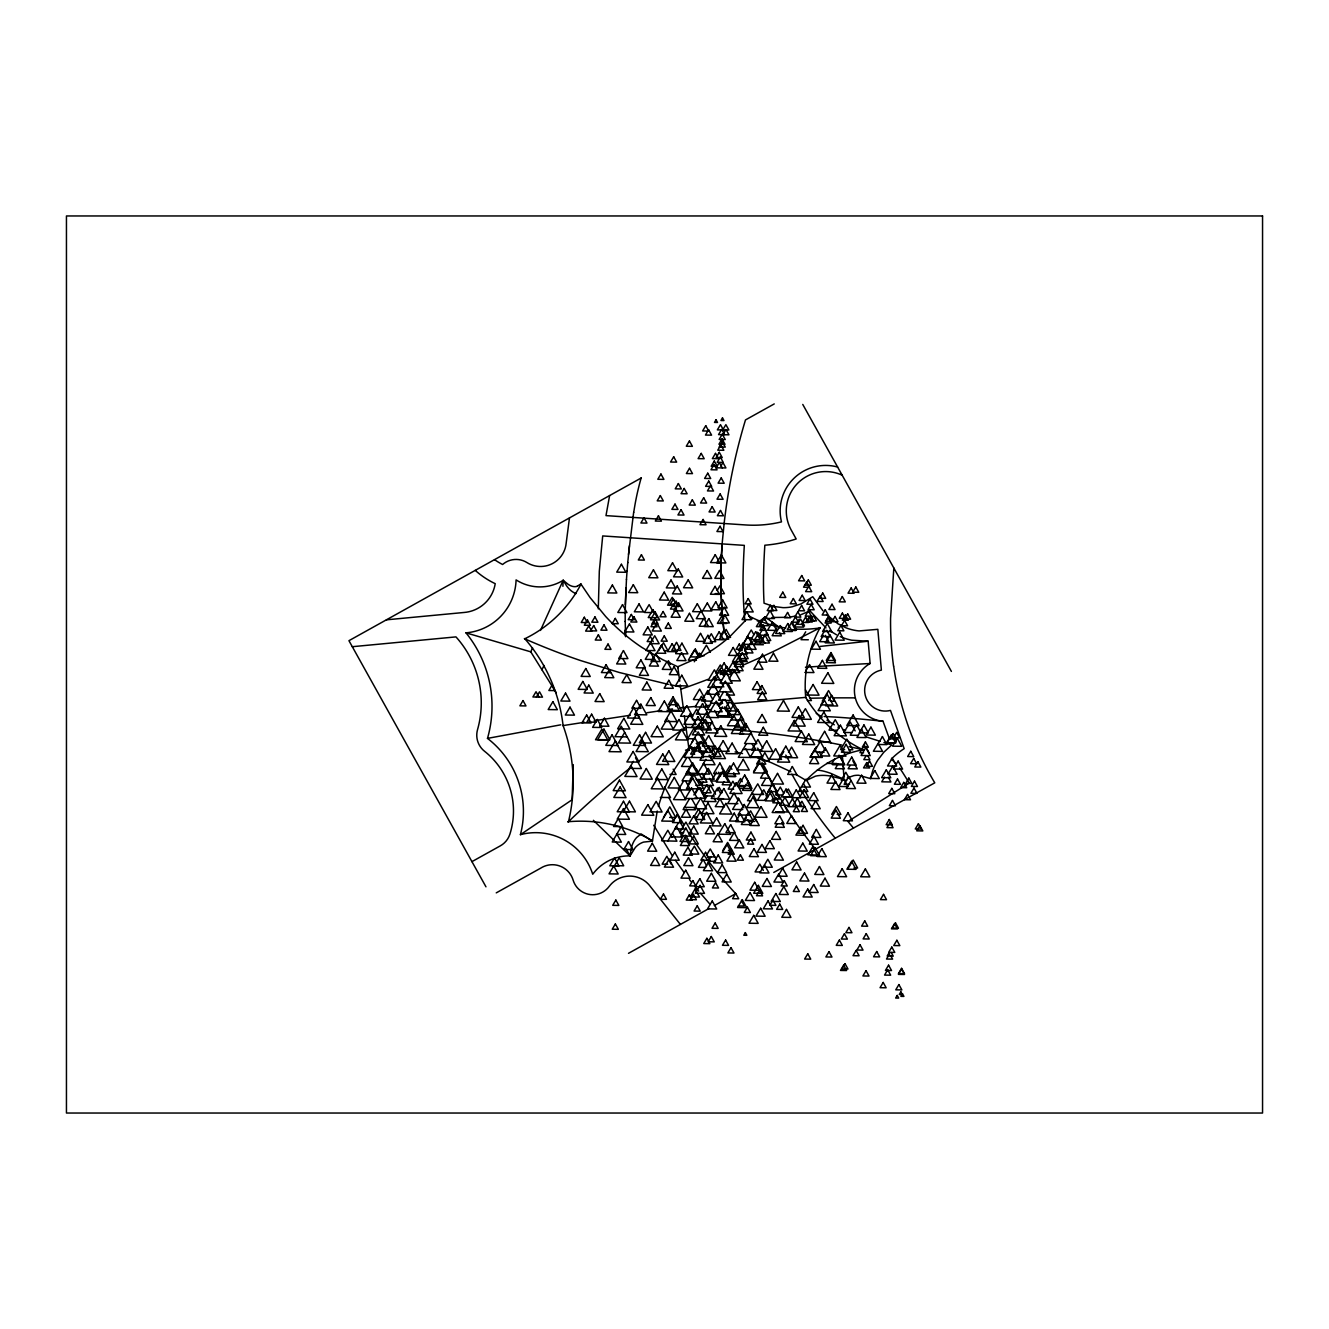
<?xml version="1.0" encoding="UTF-8"?>
<svg xmlns="http://www.w3.org/2000/svg" width="1329" height="1329" viewBox="0 0 1329 1329"><rect width="100%" height="100%" fill="white"/><g stroke="black" fill="none" stroke-linecap="round" stroke-linejoin="round"><path stroke-width="1.5" d="M625.178 613.134L625.976 587.734M625.311 604.745L626.474 579.328M573.264 764.607L572.118 799.742L520.42 834.662A92.083 92.083 0 0 0 487.494 738.392A116.603 116.603 0 0 0 465.981 632.837A54.705 54.705 0 0 0 516.084 579.893A44.139 44.139 0 0 0 563.164 580.308L568.347 584.478A88.943 25.616 74.5 0 0 577.185 586.305M562.915 586.305L563.164 580.308L566.802 586.155A66.001 28.308 -87.2 0 0 574.959 593.133L576.072 593.565M626.457 579.577L627.072 570.922M627.055 571.204L627.77 562.516M520.42 834.662A59.822 59.822 0 0 1 592.734 874.249A45.402 45.402 0 0 1 630.096 855.876L631.225 848.367A71.151 34.089 59.5 0 1 636.757 837.403L641.159 833.964L652.423 841.141L657.224 811.022M627.737 562.815L629.398 545.77M628.517 554.459L633.634 512.446M893.836 568.031L890.58 618.301A327.598 327.598 0 0 0 893.553 666.178M569.476 517.911L566.121 543.661A25.7 25.7 0 0 1 526.965 562.582A20.45 20.45 0 0 0 502.611 564.493A62.197 62.197 0 0 1 494.521 559.642M609.629 495.551L605.991 515.619L745.685 524.955A118.397 118.397 0 0 0 781.485 521.882A45.518 45.518 0 0 1 837.619 467.027M780.206 628.002L765.072 616.872L764.009 620.311M553.744 688.721L530.769 651.841L532.547 647.904M540.454 630.461L563.164 580.308M615.56 841.805L630.096 855.876L635.245 847.603A93.894 41.714 65.3 0 1 643.618 842.088L652.423 841.141M541.933 669.766L544.01 665.48M536.401 697.044L539.541 691.794L542.514 697.144L532.896 696.977L536.036 691.728L539.009 697.077M722.743 429.898L725.883 424.649L728.873 429.981L717.344 429.882L720.484 424.632L723.458 429.981M722.843 434.733L725.983 429.483L728.957 434.816L718.54 434.6L721.68 429.35L724.654 434.699M720.866 466.097L722.959 462.592L725.933 467.941L716.148 467.808L719.288 462.558L722.278 467.891M621.357 656.044L616.639 663.919L625.826 664.051L623.151 659.25M658.785 650.595L663.503 642.721L667.972 650.745L664.301 650.678M624.68 732.429L618.4 742.944L630.644 743.127L621.241 726.199L614.962 736.698L627.188 736.897M717.145 590.458L719.986 585.724L724.438 593.747L715.268 593.614M694.585 649.665L688.306 660.164L696.462 660.28M633.418 761.351L629.232 768.345L641.458 768.544L635.511 757.846M694.286 661.759L699.519 653.004L701.513 656.576M708.473 638.435L711.297 633.7L715.75 641.724L710.251 641.641M668.088 708.49L673.321 699.735L679.269 710.434L667.042 710.251M667.457 718.574L661.178 729.073L673.404 729.256L668.454 720.351M675.647 706.347L677.524 703.207L681.993 711.214L672.823 711.081M720.119 636.525L723.89 630.228L728.358 638.236M724.222 632.538L726.116 629.381L730.568 637.405L726.897 637.339M691.412 717.893L696.645 709.138L702.592 719.836L692.392 719.67M744.273 642.04L747.43 636.79M711.547 702.626L707.36 709.62L711.447 709.686M738.475 658.819L742.246 652.522L746.699 660.53L739.356 660.413M732.445 669.268L730.551 672.424L739.738 672.557L735.269 664.55M741.848 653.802L739.024 658.519L748.194 658.669L745.519 653.851M737.246 661.842L734.422 666.577L743.592 666.709L740.02 660.297M744.722 651.243L748.493 644.947L752.962 652.971L745.619 652.855M729.123 678.936L734.356 670.181L740.319 680.88L730.119 680.714M650.928 810.075L656.161 801.321L662.108 812.019L649.881 811.82M700.117 728.093L705.367 719.338L711.314 730.036L701.114 729.87M691.861 742.363L698.14 731.864L704.104 742.562L697.974 742.462M771.784 608.682L773.877 605.193L776.85 610.543L770.737 610.443M723.757 691.512L718.524 700.267L730.751 700.449L725.8 691.545M756.118 641.458L754.224 644.615L763.411 644.748M686.777 757.696L681.528 766.451L689.685 766.567M718.839 706.463L723.026 699.453M694.801 747.114L690.615 754.108L694.685 754.174M699.586 742.163L694.353 750.918L706.596 751.101M691.279 757.38L697.559 746.881L703.506 757.563L684.119 757.38L690.399 746.881L694.369 754.008M761.567 640.428L765.338 634.132M694.967 751.948L701.247 741.449L707.211 752.148L699.054 752.015M760.254 642.904L764.972 635.029L769.425 643.037L755.636 642.954M722.411 706.895L717.162 715.633L729.405 715.833L724.438 706.928M702.759 745.204L704.852 741.698L710.816 752.397L700.616 752.231M724.87 709.055L729.056 702.044M683.555 781.087L678.322 789.841L690.565 790.041L685.598 781.12M776.85 627.853L772.132 635.727L781.302 635.877L779.525 632.67M663.52 817.335L669.816 806.836L675.763 817.534L669.65 817.435M690.067 779.442L693.206 774.192M687.674 785.24L693.954 774.741L699.901 785.439L695.831 785.373M705.948 759.308L702.808 764.557L715.035 764.74L710.085 755.836M698.406 772.166L703.639 763.427L709.603 774.109L699.403 773.96M711.979 751.118L715.118 745.868L721.066 756.566L708.839 756.367M689.585 798.563L683.106 809.61L695.349 809.81M693.871 794.941L698.057 787.931M799.227 619.081L794.509 626.956L803.68 627.089L801.902 623.882M694.868 794.526L699.054 787.532L705.001 798.231L694.818 798.064M739.007 720.451L731.365 733.525L743.592 733.708M678.587 822.551L674.816 828.847L684.003 828.997L679.534 820.973M667.756 841.041L676.527 826.356L682.475 837.054L672.291 836.888M703.373 781.817L701.28 785.323L713.507 785.505L709.536 778.379M716.597 772.215L711.364 780.97L717.477 781.07M811.371 619.065L813.464 615.56L816.438 620.909L812.368 620.842M683.804 835.16L680.033 841.456L689.219 841.589L685.648 835.177M706.945 796.171L703.805 801.42L716.032 801.603L714.055 798.048M716.414 780.156L721.132 772.282M805.706 631.807L801.005 639.681L808.348 639.781M717.112 790.838L719.205 787.333L722.179 792.682M729.854 770.089L726.083 776.402L735.269 776.535L733.475 773.328M746.134 744.157L738.309 757.331L759.54 757.53M724.089 781.585L722.212 784.741L731.382 784.891L721.88 768.245M690.582 852.421L694.353 846.108L698.821 854.132L689.635 853.999M824.91 630.245L821.139 636.541L830.309 636.691L826.738 630.278M755.669 748.094L750.436 756.849L762.663 757.048L757.713 748.127M823.465 635.345L819.694 641.658L828.881 641.791L825.309 635.378M736.698 784.791L740.469 778.495L742.263 781.701M805.773 670.863L809.544 664.566L813.996 672.574L804.826 672.441M746.317 784.077L742.546 790.373L751.716 790.522L747.263 782.499M753.593 771.568L759.872 761.068M761.102 758.959L764.873 752.646L769.341 760.67L761.999 760.553M758.709 764.109L753.477 772.863L765.703 773.063L760.753 764.142M738.874 798.928L732.578 809.427L742.778 809.577M706.496 855.245L710.267 848.949L714.736 856.956L707.393 856.856M711.065 856.524L708.241 861.258L715.583 861.358M799.128 719.139L805.407 708.639L811.354 719.338L801.171 719.172M765.753 778.395L761.55 785.406L773.794 785.589M722.926 850.278L727.644 842.403L734.289 854.281L728.176 854.182L731.315 848.932M783.794 751.516L777.515 762.015L789.758 762.198L785.788 755.071M744.306 821.322L746.4 817.833M748.493 814.328L750.586 810.823L756.55 821.521M788.496 752.33L791.635 747.081L797.599 757.763L785.356 757.58M772.681 783.645L767.979 791.519L777.149 791.669L765.255 770.255L760.537 778.129L769.707 778.262M822.269 701.097L828.548 690.582L834.496 701.28L830.426 701.214M765.936 795.822L770.122 788.811M764.74 800.357L767.88 795.107M828.615 700.549L831.755 695.3L837.702 705.998L825.475 705.799M778.429 802.018L772.149 812.517L784.376 812.7L775.97 797.55L772.83 802.799L778.944 802.882M786.469 792.117L788.363 788.961L792.832 796.985L783.645 796.835M779.857 804.809L781.95 801.321M816.371 746.765L810.092 757.264L822.319 757.464L819.345 752.114M814.012 751.965L820.292 741.466L825.259 750.387M813.315 757.264L809.544 763.56L818.73 763.71L815.159 757.297M777.1 824.063L775.206 827.219L784.392 827.369L781.701 822.551M799.809 804.743L801.902 801.254L807.451 811.537L801.321 811.438L804.46 806.188M834.878 758.577L831.738 763.826L843.965 764.025L839.014 755.105M838.101 763.909L835.276 768.644L844.447 768.777L842.669 765.57M850.012 765.57L848.118 768.727L857.305 768.876L852.836 760.852M864.647 744.821L859.946 752.696L863.617 752.762M851.042 780.605L846.324 788.479L855.511 788.629L848.816 776.468L844.114 784.343L849.613 784.426M865.893 756.135L863.8 759.623L869.914 759.723L867.937 756.168M831.705 814.361L836.423 806.487L840.875 814.511L837.204 814.444M889.915 737.877L886.775 743.127L892.889 743.227M884.582 777.1L881.758 781.817L890.928 781.967L888.254 777.149M848.467 867.887L853.185 860.013L857.637 868.02L853.966 867.97M889.251 952.528L887.157 956.033L893.271 956.132L891.277 952.561M889.633 953.79L886.493 959.04L892.606 959.123L890.613 955.568M745.602 620.327L730.053 636.408A137.95 128.332 -41.8 0 1 703.274 655.496L677.773 666.759L662.839 659.765L641.957 647.472A204.217 203.171 83.3 0 1 605.609 616.423L590.142 597.651L580.839 583.929L577.185 586.288M765.072 616.872L761.218 620.062A100.572 26.298 87.6 0 1 757.281 620.959M629.979 768.079L624.049 772.813A468.173 251.031 -38.3 0 0 568.131 821.97M638.95 761.035L685.864 726.996M641.309 477.925L348.946 640.678L485.965 886.825M774.242 403.916L745.486 419.931A583.348 583.348 0 0 0 724.139 523.36L722.145 543.661A447.424 447.424 0 0 0 722.312 614.015M471.945 861.641L500.285 845.875A20.45 20.45 0 0 0 509.871 834.23A76.251 76.251 0 0 0 484.504 751.234A20.45 20.45 0 0 1 477.526 729.671A98.545 98.545 0 0 0 455.963 636.89L352.301 646.708M496.249 892.872L540.637 868.186A21.646 21.646 0 0 1 573.131 880.13A20.45 20.45 0 0 0 609.164 886.443A25.633 25.633 0 0 1 650.595 886.825L680.415 924.419M628.501 953.325L708.988 908.521M714.337 905.547L735.768 893.62M773.76 872.455L934.769 782.831C913.488 747.18 899.434 707.277 893.653 666.161M820.292 627.653L777.897 649.3A412.123 179.282 -20.6 0 1 743.21 665.048M847.287 777.814L853.799 775.638A22.809 22.809 0 0 1 858.783 775.272L870.728 778.678L871.791 773.794A50.17 50.17 0 0 1 877.655 760.271L883.802 752.247L891.693 744.988L883.935 742.529M800.922 614.696L809.942 610.875L825.99 627.903M795.872 616.025L790.439 616.972M487.494 738.392L560.755 724.82M562.848 725.617L584.494 722.262M594.196 720.783L601.904 719.587A194.383 1.678 -8.7 0 1 630.345 715.251M647.057 712.726L661.676 710.533M668.919 709.437L672.507 708.905M679.651 707.842L696.346 706.363M820.275 646.409L868.153 641.209L870.113 663.503A30.899 30.899 0 0 0 883.004 721.215L889.682 739.505M386.407 619.829L464.27 612.453A34.238 34.238 0 0 0 495.219 583.664A82.664 82.664 0 0 1 475.25 570.374M805.889 697.376L766.916 700.782A189.432 5.549 -4.8 0 1 732.329 703.622M787.582 617.304L771.966 617.487M717.128 704.802L720.916 704.503M705.765 705.666L709.553 705.383M805.457 667.191L816.754 666.493A139.312 1.844 -2.8 0 1 846.291 664.799L870.113 663.503M868.153 641.209L851.739 640.213A56.798 56.798 0 0 1 840.227 636.591M810.175 698.24L825.292 697.958M694.618 747.862L688.671 747.845L671.178 774.508A163.268 162.105 64.2 0 0 658.403 806.454M674.351 604.313L670.281 604.263L673.421 598.997L676.395 604.346M673.022 605.276L667.523 605.193L672.241 597.319L674.916 602.137M651.775 612.586L644.432 612.47L649.15 604.595L653.602 612.603M803.563 624.381L797.45 624.298L800.59 619.048L804.51 625.976M726.564 623.5L717.394 623.367L722.096 615.493L723.89 618.699M792.184 630.478L795.855 630.527L791.403 622.52M752.048 637.887L746.549 637.804L751.25 629.929L753.942 634.747M767.082 640.512L770.754 640.578L766.285 632.554M651.227 641.625L647.157 641.558L650.296 636.309L653.27 641.658M650.014 643.601L659.184 643.734L654.732 635.727L645.844 650.496L655.014 650.645L650.545 642.621M742.114 650.529L738.442 650.462L743.16 642.588L746.732 649.017M704.204 655.745L700.134 655.679L706.413 645.18L710.384 652.306M741.748 661.493L747.247 661.576M737.628 670.663L743.127 670.763L740.452 665.945M722.959 672.923L715.617 672.806L720.318 664.932L723.89 671.344M721.763 679.883L713.607 679.75L719.886 669.251L723.856 676.378M712.211 680.365L708.124 680.298L714.404 669.799L717.394 675.149M711.58 686.794L721.78 686.943M720.019 687.525L707.792 687.326L714.072 676.826L716.049 680.398M726.348 695.001L734.505 695.133L728.558 684.435M807.384 700.516L811.454 700.582L805.507 689.884M705.583 699.752L693.339 699.569L699.619 689.07L704.586 697.974M711.679 701.147L701.496 700.981L707.776 690.482L712.726 699.386M726.88 702.609L732.993 702.709L728.026 693.804M719.836 708.241L730.02 708.407L725.069 699.486M725.867 710.832L736.067 710.982L731.1 702.077M709.985 711.596L722.212 711.779L716.265 701.097L706.363 717.427L718.59 717.627L714.62 710.483M719.77 717.062L732.013 717.261L727.046 708.357M700.483 722.577L712.709 722.777L706.762 712.078L696.546 728.857L708.772 729.04L702.825 718.358M837.137 730.269L828.98 730.153L835.26 719.653L839.23 726.78M733.774 729.206L746.001 729.388L741.05 720.484M852.088 732.595L843.932 732.462L850.211 721.963L855.178 730.884M858.418 735.352L850.261 735.236L856.54 724.737L860.511 731.864M693.804 738.808L687.674 738.725L693.971 728.226L695.947 731.781M696.263 743.426L706.447 743.576L701.496 734.671M844.663 749.656L840.576 749.589L846.855 739.09L852.819 749.789L848.733 749.722M742.994 749.406L755.237 749.589M761.882 750.187L751.682 750.021L757.962 739.522L762.929 748.426M685.515 750.137L689.585 750.204M816.056 751.998L824.213 752.131M711.796 754.158L715.866 754.224L711.895 747.097M702.376 756.533L714.603 756.716L708.656 746.034L699.968 760.221L712.211 760.404L709.221 755.055M826.721 763.378L836.921 763.527M832.618 764.723L844.845 764.906L839.895 756.002M669.982 774.375L676.112 774.475L673.138 769.126M846.639 780.239L841.141 780.14L845.842 772.265L849.414 778.694M696.197 779.542L702.31 779.641L696.363 768.943M690.216 780.97L682.059 780.837L688.339 770.338L692.309 777.465M698.838 782.116L706.995 782.233L702.044 773.328M801.321 786.934L810.491 787.084L806.038 779.06L798.729 791.403L807.899 791.536L803.447 783.529M737.595 786.403L744.938 786.519M739.804 788.363L752.031 788.562L746.084 777.864M697.343 788.33L703.456 788.429L698.506 779.525M733.691 789.227L728.176 789.144L732.894 781.253L735.568 786.07M751.466 794.327L763.71 794.526L757.763 783.828L747.446 800.689L751.118 800.739M782.931 795.041L775.588 794.925L780.289 787.05L783.861 793.463M714.487 796.021L704.287 795.872L710.583 785.373L715.534 794.277M660.33 797.4L670.53 797.566L664.566 786.868M773.445 799.011L779.558 799.111L775.588 791.984M723.491 798.712L711.248 798.513L717.544 788.014L720.517 793.363M771.999 799.443L776.086 799.51L771.119 790.605M765.67 800.407L757.513 800.274L763.793 789.775L767.763 796.902M737.911 803.713L727.711 803.547L734.007 793.048L737.96 800.174M798.762 806.504L804.876 806.587M684.352 807.318L696.595 807.5L691.628 798.596M775.671 811.82L787.898 812.002L783.944 804.876M697.526 817.053L693.854 817.003L698.556 809.128L703.024 817.152M743.758 820.309L752.945 820.458L748.476 812.434L741.349 824.512L750.52 824.661L747.845 819.843M748.393 821.388L754.507 821.488M683.704 832.652L679.617 832.585L685.914 822.086L691.861 832.768M616.59 834.346L625.76 834.479L621.308 826.472L612.22 842.005L621.391 842.154L616.922 834.13M728.425 850.361L732.096 850.427M667.64 864.249L662.141 864.166L666.859 856.291L671.311 864.315M763.112 867.123L772.299 867.256L767.83 859.248L759.806 872.854L768.976 873.003L764.507 864.98M705.765 867.438L698.423 867.339L703.141 859.464L706.712 865.877M760.57 872.007L755.071 871.907L759.773 864.033L763.344 870.445M738.326 905.913L744.439 906.013L741.466 900.663M824.13 716.481L834.18 717.012A131.936 9.801 7.4 0 1 860.976 719.072L883.004 721.215M712.228 748.676L717.992 749.29M670.082 684.734L680.465 686.811M830.924 742.894L841.872 745.071M849.148 746.616L863.667 749.838M668.354 684.369L619.397 672.524L580.391 660.496A473.722 327.183 16.8 0 1 524.423 638.684M465.981 632.837L530.769 651.841M840.975 778.595L829.529 775.887A116.57 47.562 47.6 0 0 815.341 776.202L806.238 780.505L796.038 774.525M842.968 729.555L845.543 730.369M866.226 736.914L880.197 741.349M841.373 778.163L831.09 773.495A93.611 41.332 50.7 0 0 817.302 770.072M790.888 771.734L771.617 762.829A191.708 177.538 13.6 0 0 757.231 757.663M836.556 634.83L829.429 630.494M816.205 713.324L822.236 717.162M826.937 720.152L834.313 724.837M837.984 727.179L839.247 727.976M751.25 618.018L752.264 618.865M826.538 614.629L837.968 623.799L846.108 627.869A47.379 47.379 0 0 0 859.082 630.926L877.838 629.331L881.376 670.115A20.666 20.666 0 0 0 865.146 694.951A20.666 20.666 0 0 0 890.48 710.417L904.169 748.659A71.251 71.251 0 0 0 891.377 759.042A69.108 69.108 0 0 1 895.646 763.344M593.382 820.325L614.28 840.559M749.207 615.892L750.237 617.021M709.769 903.986L700.616 893.42M698.705 891.128L694.951 886.526M822.933 610.759L812.75 596.721L801.138 603.848L792.167 606.788A40.917 40.917 0 0 1 783.014 607.652L773.644 606.456L764.059 603.2A380.825 380.825 0 0 1 763.577 574.111A653.685 653.685 0 0 1 764.839 545.222A138.847 138.847 0 0 0 796.187 538.976L791.253 530.105A39.388 39.388 0 0 1 842.154 475.184M689.435 879.532L691.263 881.875M684.07 872.439L675.481 860.395M672.158 855.511L653.718 825.259M554.924 690.631L556.286 692.808M630.096 855.876L626.125 848.932M802.766 404.431L951.398 671.411M894.251 738.359L896.228 741.931M865.544 746.433L869.116 752.845M760.354 635.079L764.823 643.103M757.364 632.239L760.338 637.588M723.823 686.977L717.876 676.295L707.028 694.22L719.271 694.419L713.324 683.721M752.264 744.257L754.241 747.812M762.364 762.863L767.331 771.767M760.869 762.846L765.836 771.767M740.618 728.358L742.595 731.93M695.582 651.443L697.559 654.998M745.586 748.609L750.553 757.513M752.148 792.815L756.616 800.839M731.914 769.325L729.92 765.77L723.64 776.269L735.884 776.452L733.89 772.897M668.387 660.712L670.364 664.284M738.143 797.815L743.825 807.833M718.64 772.249L720.617 775.82M696.894 743.609L702.842 754.307M691.678 746.699L693.672 750.27M688.804 757.729L693.771 766.634M700.101 787.964L705.051 796.868M712.942 853.368L716.514 859.797M672.457 833.167L676.926 841.191L661.576 840.759L667.856 830.26L671.826 837.386M677.973 667.723L677.773 666.759L679.717 681.196M680.215 684.933L683.82 711.696M684.352 715.666L688.787 747.629M842.536 757.513L842.769 760.936M843.018 764.474L843.815 775.704M843.849 773.943L844.015 777.747M625.195 621.391L625.594 636.591M625.344 629.796L625.594 636.508M598.299 608.881L599.313 571.171L602.702 535.936L744.323 545.372A674.152 674.152 0 0 0 743.127 573.663A401.275 401.275 0 0 0 744.938 621.308M625.195 612.985L625.195 621.523M806.088 780.372A117.135 109.044 40.6 0 1 863.617 749.656M863.584 750.005A140.16 137.551 -49 0 1 805.723 697.476M735.07 751.948A191.708 177.538 13.6 0 1 742.529 753.576M685.93 727.395A506.166 284.19 2.9 0 1 697.26 727.744M714.205 728.541A506.166 284.19 2.9 0 1 830.941 742.894M805.706 697.393A125.59 122.351 41.6 0 1 820.126 627.57M820.309 627.869A130.641 120.922 -64.5 0 1 795.888 629.066M785.755 628.052A130.641 120.922 -64.5 0 1 749.107 616.075M732.661 669.5A412.123 179.282 -20.6 0 1 720.268 674.534M707.809 679.401A412.123 179.282 -20.6 0 1 680.797 689.253M568.131 821.737A146.157 143.25 -72.6 0 1 652.556 840.925M568.38 822.036A168.035 167.005 11.3 0 0 563.081 725.534A161.174 160.493 -36.2 0 0 524.623 638.518M581.055 584.046A129.943 127.501 47.4 0 1 524.54 638.9M833.416 697.875A155.991 8.04 1.8 0 1 855.328 697.875M735.701 893.669A419.2 419.2 0 0 1 689.286 833.466M683.837 824.628A419.2 419.2 0 0 1 668.786 797.334M633.734 512.446A268.242 268.242 0 0 1 641.176 477.892M835.276 838.217A401.275 401.275 0 0 1 791.885 774.142M815.524 849.181A430.397 430.397 0 0 1 766.484 772.83M723.79 629.315A445.963 445.963 0 0 1 722.278 543.91M723.773 629.215A447.424 447.424 0 0 1 723.175 623.517M853.467 828.083A380.825 380.825 0 0 1 847.985 821.455L909.269 783.03L902.972 773.013A69.108 69.108 0 0 0 899.517 768.012M523.011 700.582L519.872 705.832L525.985 705.932L523.011 700.582M660.945 474.038L657.805 479.287L663.935 479.387L660.945 474.038M673.687 456.777L670.547 462.027L676.66 462.127L673.687 456.777M689.435 440.995L686.296 446.245L692.409 446.345L689.435 440.995M584.345 617.237L581.205 622.487L587.318 622.587L584.345 617.237M644.017 517.745L640.877 522.995L646.99 523.094L644.017 517.745M660.347 495.601L657.207 500.85L663.321 500.95L660.347 495.601M587.451 619.978L584.311 625.228L590.425 625.328L587.451 619.978M621.424 564.26L616.722 572.134L625.893 572.284L621.424 564.26M705.749 425.695L702.609 430.945L708.722 431.028L705.749 425.695M552 685.266L548.86 690.515L554.974 690.615L552 685.266M612.403 585.009L607.685 592.884L616.855 593.033L612.403 585.009M588.764 625.859L585.624 631.109L591.754 631.209L588.764 625.859M594.96 616.922L591.804 622.171L597.934 622.271L594.96 616.922M708.606 429.815L705.466 435.065L711.596 435.148L708.606 429.815M658.453 515.802L655.313 521.051L661.427 521.151L658.453 515.802M716.049 419.798L714.47 422.423L717.527 422.472L716.049 419.798M678.371 483.59L675.232 488.839L681.345 488.939L678.371 483.59M593.698 625.577L590.541 630.843L596.671 630.926L593.698 625.577M689.518 468.29L686.379 473.539L692.509 473.622L689.518 468.29M701.23 453.388L698.09 458.638L704.204 458.738L701.23 453.388M552.881 701.679L548.179 709.553L557.349 709.703L552.881 701.679M722.494 417.904L720.933 420.529L723.989 420.562L722.494 417.904M641.442 554.741L638.302 559.991L644.415 560.09L641.442 554.741M675.016 504.106L671.859 509.356L677.989 509.439L675.016 504.106M684.169 488.441L681.029 493.69L687.143 493.79L684.169 488.441M604.014 624.896L600.874 630.162L606.988 630.245L604.014 624.896M598.382 634.797L595.242 640.046L601.356 640.129L598.382 634.797M565.539 693.123L560.838 701.014L570.008 701.147L565.539 693.123M722.278 434.218L719.139 439.467L725.252 439.567L722.278 434.218M633.335 584.694L628.617 592.568L637.787 592.717L633.335 584.694M622.52 604.629L617.802 612.503L626.972 612.636L622.52 604.629M722.062 439.002L718.923 444.251L725.036 444.335L722.062 439.002M615.294 618.384L612.154 623.633L618.267 623.733L615.294 618.384M585.807 668.504L581.089 676.378L590.259 676.511L585.807 668.504M681.063 509.721L677.923 514.971L684.036 515.071L681.063 509.721M722.312 441.76L719.172 447.009L725.285 447.109L722.312 441.76M715.5 453.372L712.361 458.621L718.474 458.704L715.5 453.372M720.883 444.933L717.743 450.182L723.856 450.282L720.883 444.933M719.288 452.292L716.148 457.541L722.262 457.641L719.288 452.292M714.304 461.013L711.165 466.263L717.278 466.363L714.304 461.013M582.833 681.445L578.132 689.319L587.302 689.469L582.833 681.445M707.742 473.19L704.603 478.44L710.716 478.54L707.742 473.19M692.343 499.804L689.203 505.053L695.316 505.153L692.343 499.804M714.105 464.519L710.965 469.768L717.079 469.868L714.105 464.519M570.025 707.144L565.307 715.019L574.493 715.152L570.025 707.144M608.034 644.05L604.878 649.3L611.008 649.383L608.034 644.05M720.318 457.076L717.178 462.326L723.292 462.426L720.318 457.076M653.453 569.809L648.735 577.683L657.921 577.833L653.453 569.809M708.739 481.081L705.599 486.331L711.713 486.431L708.739 481.081M588.797 685.099L584.079 692.974L593.266 693.107L588.797 685.099M631.358 614.43L628.218 619.679L634.332 619.779L631.358 614.43M639.033 603.914L634.332 611.789L643.502 611.938L639.033 603.914M710.583 485.666L707.443 490.916L713.557 491.016L710.583 485.666M703.672 497.744L700.533 502.993L706.646 503.093L703.672 497.744M629.464 623.982L624.746 631.856L633.933 631.989L629.464 623.982M633.933 616.739L630.793 621.989L636.907 622.072L633.933 616.739M606.107 664.683L601.389 672.557L610.576 672.707L606.107 664.683M721.232 477.908L718.092 483.158L724.205 483.258L721.232 477.908M672.54 562.798L667.822 570.673L677.009 570.822L672.54 562.798M609.38 669.716L604.678 677.591L613.848 677.74L609.38 669.716M623.451 650.612L618.733 658.486L627.919 658.636L623.451 650.612M703.091 519.44L699.951 524.689L706.081 524.789L703.091 519.44M586.654 715.002L581.936 722.876L591.106 723.009L586.654 715.002M599.728 693.638L595.01 701.513L604.18 701.646L599.728 693.638M712.178 506.681L709.038 511.931L715.152 512.03L712.178 506.681M720.135 493.956L716.995 499.206L723.109 499.305L720.135 493.956M652.938 609.712L648.236 617.586L657.406 617.719L652.938 609.712M671.012 580.009L666.294 587.883L675.481 588.033L671.012 580.009M664.201 592.136L659.483 600.01L668.653 600.16L664.201 592.136M591.621 714.188L586.903 722.062L596.073 722.212L591.621 714.188M678.239 568.962L673.521 576.836L682.707 576.969L678.239 568.962M655.18 611.938L650.479 619.812L659.649 619.962L655.18 611.938M647.838 626.956L643.12 634.83L652.29 634.963L647.838 626.956M655.064 618.55L651.924 623.799L658.038 623.899L655.064 618.55M654.084 621.457L650.944 626.707L657.058 626.806L654.084 621.457M720.501 510.469L717.361 515.718L723.474 515.802L720.501 510.469M597.302 719.487L592.601 727.362L601.771 727.511L597.302 719.487M677.192 585.989L672.491 593.864L681.661 594.013L677.192 585.989M663.121 611.506L659.981 616.756L666.095 616.839L663.121 611.506M656.908 623.068L652.207 630.943L661.377 631.092L656.908 623.068M626.773 674.683L622.055 682.558L631.225 682.691L626.773 674.683M604.446 718.241L599.728 726.116L608.915 726.249L604.446 718.241M673.587 603.831L670.447 609.081L676.561 609.18L673.587 603.831M720.052 526.284L716.912 531.534L723.026 531.633L720.052 526.284M688.223 579.843L683.521 587.717L692.691 587.867L688.223 579.843M640.927 659.915L636.209 667.789L645.379 667.922L640.927 659.915M676.096 601.223L672.956 606.473L679.069 606.572L676.096 601.223M601.788 729.272L595.508 739.771L607.735 739.971L601.788 729.272M678.571 602.934L673.869 610.808L683.04 610.958L678.571 602.934M649.964 651.476L645.263 659.35L654.433 659.5L649.964 651.476M603.947 729.123L597.651 739.622L609.895 739.804L603.947 729.123M675.83 609.297L671.128 617.171L680.298 617.304L675.83 609.297M668.321 623.068L665.181 628.318L671.311 628.418L668.321 623.068M644.067 667.424L639.349 675.315L648.519 675.448L644.067 667.424M664.267 635.877L661.128 641.126L667.241 641.226L664.267 635.877M655.745 653.536L651.027 661.41L660.214 661.543L655.745 653.536M715.235 554.691L710.517 562.566L719.687 562.715L715.235 554.691M661.327 645.296L656.609 653.17L665.796 653.32L661.327 645.296M654.084 658.121L649.366 665.995L658.536 666.145L654.084 658.121M707.244 570.473L702.526 578.348L711.696 578.48L707.244 570.473M612.054 734.854L605.775 745.353L618.002 745.536L612.054 734.854M721.414 554.924L716.696 562.798L725.883 562.948L721.414 554.924M623.882 718.308L617.603 728.807L629.83 729.006L623.882 718.308M646.858 682.076L642.14 689.95L651.326 690.1L646.858 682.076M636.574 700.366L631.856 708.241L641.027 708.374L636.574 700.366M689.485 613.317L684.784 621.191L693.954 621.324L689.485 613.317M633.817 707.51L627.537 718.009L639.764 718.208L633.817 707.51M672.175 643.701L667.457 651.575L676.644 651.725L672.175 643.701M697.326 603.748L692.608 611.622L701.795 611.772L697.326 603.748M615.277 741.117L608.998 751.633L621.224 751.815L615.277 741.117M676.527 642.422L671.809 650.296L680.98 650.446L676.527 642.422M719.537 570.44L714.819 578.314L723.989 578.464L719.537 570.44M640.844 704.154L634.564 714.653L646.808 714.852L640.844 704.154M666.992 661.493L662.274 669.367L671.444 669.517L666.992 661.493M636.907 713.706L630.627 724.205L642.854 724.388L636.907 713.706M715.085 586.355L710.384 594.246L719.554 594.379L715.085 586.355M700.998 610.759L696.28 618.633L705.466 618.766L700.998 610.759M681.943 643.17L675.647 653.669L687.89 653.868L681.943 643.17M650.828 697.592L646.11 705.466L655.297 705.616L650.828 697.592M707.344 602.967L702.642 610.842L711.812 610.991L707.344 602.967M681.561 652.639L676.843 660.513L686.013 660.663L681.561 652.639M674.069 666.743L669.367 674.617L678.538 674.767L674.069 666.743M703.905 618.367L699.187 626.241L708.357 626.391L703.905 618.367M668.836 680.332L664.135 688.206L673.305 688.339L668.836 680.332M715.783 601.788L711.081 609.679L720.252 609.812L715.783 601.788M708.806 618.633L704.088 626.507L713.258 626.657L708.806 618.633M639.581 734.804L633.302 745.303L645.529 745.503L639.581 734.804M700.533 633.385L695.815 641.259L705.001 641.409L700.533 633.385M722.644 599.944L717.926 607.818L727.113 607.968L722.644 599.944M633.136 751.45L626.856 761.949L639.083 762.132L633.136 751.45M645.578 732.345L639.299 742.845L651.526 743.044L645.578 732.345M664.384 700.998L658.104 711.513L670.331 711.696L664.384 700.998M695.316 649.001L690.598 656.875L699.768 657.024L695.316 649.001M642.356 741.034L636.076 751.533L648.319 751.716L642.356 741.034M681.777 675.232L675.497 685.731L687.724 685.93L681.777 675.232M619.48 780.123L613.184 790.622L625.427 790.821L619.48 780.123M724.205 607.303L719.504 615.177L728.674 615.327L724.205 607.303M707.925 635.312L703.207 643.186L712.394 643.336L707.925 635.312M631.109 765.903L624.813 776.402L637.056 776.601L631.109 765.903M673.089 696.828L668.371 704.702L677.557 704.835L673.089 696.828M620.111 786.951L613.832 797.45L626.059 797.649L620.111 786.951M657.323 726.149L651.044 736.648L663.287 736.847L657.323 726.149M724.87 614.978L720.168 622.852L729.339 622.985L724.87 614.978M671.062 710.932L664.782 721.431L677.026 721.614L671.062 710.932M719.188 631.773L714.47 639.648L723.657 639.781L719.188 631.773M724.272 631.175L719.57 639.05L728.741 639.183L724.272 631.175M623.5 801.254L617.204 811.753L629.448 811.936L623.5 801.254M646.343 768.527L640.046 779.027L652.29 779.209L646.343 768.527M748.21 598.598L745.071 603.848L751.201 603.947L748.21 598.598M623.484 808.613L617.204 819.113L629.431 819.295L623.484 808.613M618.284 818.631L613.566 826.505L622.753 826.655L618.284 818.631M629.481 801.188L623.201 811.687L635.428 811.886L629.481 801.188M686.794 705.749L680.514 716.248L692.758 716.447L686.794 705.749M679.019 719.487L672.74 729.986L684.967 730.186L679.019 719.487M748.775 603.931L744.057 611.805L753.227 611.938L748.775 603.931M746.732 611.739L742.014 619.613L751.201 619.763L746.732 611.739M662.806 753.942L656.526 764.441L668.769 764.64L662.806 753.942M690.2 713.839L683.92 724.338L696.147 724.521L690.2 713.839M668.869 750.819L662.59 761.318L674.816 761.5L668.869 750.819M681.727 729.339L675.448 739.838L687.691 740.037L681.727 729.339M701.479 696.413L695.183 706.912L707.427 707.111L701.479 696.413M733.209 647.472L728.491 655.347L737.678 655.479L733.209 647.472M724.122 662.889L719.404 670.763L728.574 670.912L724.122 662.889M661.842 768.959L655.562 779.458L667.806 779.641L661.842 768.959M657.523 778.262L651.243 788.778L663.47 788.961L657.523 778.262M702.559 703.639L696.28 714.138L708.523 714.337L702.559 703.639M739.273 644.067L736.116 649.316L742.246 649.399L739.273 644.067M726.697 666.427L721.979 674.301L731.149 674.434L726.697 666.427M698.057 716.713L691.778 727.212L704.021 727.412L698.057 716.713M614.513 857.936L609.795 865.81L618.982 865.96L614.513 857.936M737.246 653.718L732.528 661.593L741.698 661.742L737.246 653.718M726.315 672.574L720.036 683.073L732.279 683.256L726.315 672.574M747.911 636.392L743.21 644.266L752.38 644.415L747.911 636.392M733.01 661.992L728.292 669.866L737.462 669.999L733.01 661.992M647.887 804.626L641.608 815.142L653.835 815.325L647.887 804.626M743.011 645.994L738.293 653.868L747.479 654.018L743.011 645.994M716.647 692.741L710.367 703.24L722.594 703.423L716.647 692.741M759.507 621.391L756.367 626.64L762.481 626.74L759.507 621.391M613.749 865.976L609.031 873.851L618.201 874L613.749 865.976M739.024 656.293L734.306 664.168L743.476 664.301L739.024 656.293M628.534 841.589L623.816 849.464L633.003 849.613L628.534 841.589M698.622 724.322L692.343 734.821L704.586 735.02L698.622 724.322M619.248 857.786L614.546 865.661L623.716 865.81L619.248 857.786M770.338 605.376L767.198 610.626L773.312 610.725L770.338 605.376M725.368 681.295L719.089 691.794L731.332 691.977L725.368 681.295M755.653 631.69L750.951 639.565L760.122 639.698L755.653 631.69M763.992 617.686L759.291 625.56L768.461 625.71L763.992 617.686M751.649 641.342L746.948 649.216L756.118 649.366L751.649 641.342M770.023 610.526L765.305 618.4L774.491 618.55L770.023 610.526M694.785 737.728L688.505 748.244L700.732 748.426L694.785 737.728M763.029 625.029L759.889 630.295L766.002 630.378L763.029 625.029M782.814 592.153L779.674 597.402L785.788 597.502L782.814 592.153M758.543 633.352L753.842 641.226L763.012 641.375L758.543 633.352M763.826 627.255L759.108 635.129L768.278 635.279L763.826 627.255M674.318 777.415L668.038 787.914L680.265 788.097L674.318 777.415M712.012 722.328L705.732 732.827L717.959 733.01L712.012 722.328M772.265 622.387L767.547 630.262L776.734 630.411L772.265 622.387M801.719 575.54L798.563 580.79L804.693 580.889L801.719 575.54M692.492 762.68L686.213 773.179L698.439 773.362L692.492 762.68M708.623 735.601L702.343 746.117L714.587 746.3L708.623 735.601M692.21 764.358L685.93 774.857L698.157 775.056L692.21 764.358M793.363 598.532L790.223 603.781L796.337 603.864L793.363 598.532M679.833 789.094L673.554 799.593L685.797 799.792L679.833 789.094M667.972 810.557L661.692 821.056L673.919 821.239L667.972 810.557M762.497 654.233L757.779 662.108L766.966 662.257L762.497 654.233M787.582 612.486L784.442 617.736L790.556 617.819L787.582 612.486M615.859 900.082L612.719 905.331L618.849 905.431L615.859 900.082M758.543 661.294L753.842 669.168L763.012 669.318L758.543 661.294M780.322 625.61L775.604 633.484L784.774 633.634L780.322 625.61M720.816 725.784L714.537 736.283L726.764 736.482L720.816 725.784M806.67 581.936L803.53 587.185L809.643 587.285L806.67 581.936M734.106 703.955L727.827 714.454L740.054 714.637L734.106 703.955M808.348 579.876L805.208 585.125L811.321 585.225L808.348 579.876M652.323 843.267L647.605 851.141L656.775 851.291L652.323 843.267M692.725 778.179L686.445 788.678L698.672 788.861L692.725 778.179M802.218 595.226L799.078 600.475L805.191 600.558L802.218 595.226M808.746 586.355L805.607 591.604L811.72 591.687L808.746 586.355M787.815 623.534L783.097 631.408L792.283 631.557L787.815 623.534M733.708 715.235L727.428 725.734L739.655 725.916L733.708 715.235M737.761 709.437L731.482 719.936L743.725 720.119L737.761 709.437M691.562 787.964L685.282 798.463L697.509 798.663L691.562 787.964M792.034 621.773L787.316 629.647L796.486 629.796L792.034 621.773M797.865 611.822L794.725 617.071L800.839 617.154L797.865 611.822M801.603 605.492L798.463 610.742L804.577 610.842L801.603 605.492M773.478 653.253L768.76 661.128L777.947 661.277L773.478 653.253M677.192 814.677L672.474 822.551L681.661 822.701L677.192 814.677M795.523 616.922L792.366 622.171L798.496 622.254L795.523 616.922M757.098 681.711L752.38 689.585L761.55 689.734L757.098 681.711M723.225 740.685L716.946 751.184L729.189 751.367L723.225 740.685M719.537 747.928L713.258 758.444L725.484 758.626L719.537 747.928M615.377 923.971L612.237 929.22L618.35 929.32L615.377 923.971M708.357 768.511L702.061 779.01L714.304 779.193L708.357 768.511M809.992 598.964L806.853 604.213L812.966 604.296L809.992 598.964M655.28 857.554L650.562 865.428L659.732 865.578L655.28 857.554M741.167 716.58L734.887 727.079L747.114 727.262L741.167 716.58M686.129 809.311L681.428 817.185L690.598 817.318L686.129 809.311M761.849 685.581L757.131 693.456L766.318 693.588L761.849 685.581M811.222 604.429L808.082 609.679L814.212 609.778L811.222 604.429M808.364 610.825L805.224 616.075L811.338 616.174L808.364 610.825M805.607 617.154L802.467 622.421L808.597 622.504L805.607 617.154M706.712 784.808L702.011 792.682L711.181 792.832L706.712 784.808M762.364 691.911L757.646 699.785L766.833 699.934L762.364 691.911M719.869 763.062L713.573 773.561L725.817 773.744L719.869 763.062M732.129 743.11L725.85 753.609L738.077 753.792L732.129 743.11M820.176 596.173L817.036 601.422L823.149 601.522L820.176 596.173M822.717 593.016L819.578 598.266L825.691 598.366L822.717 593.016M700.649 798.164L694.369 808.663L706.596 808.846L700.649 798.164M809.311 616.706L806.171 621.955L812.285 622.055L809.311 616.706M745.752 723.491L739.472 733.99L751.699 734.189L745.752 723.491M810.873 615.825L807.733 621.075L813.863 621.175L810.873 615.825M685.864 828.1L681.146 835.974L690.316 836.107L685.864 828.1M693.721 815.94L689.003 823.814L698.174 823.947L693.721 815.94M669.102 859.198L664.384 867.073L673.554 867.222L669.102 859.198M722.677 771.601L716.397 782.1L728.624 782.283L722.677 771.601M674.767 852.221L670.065 860.096L679.235 860.245L674.767 852.221M700.333 811.554L695.632 819.428L704.802 819.561L700.333 811.554M685.083 837.602L680.365 845.477L689.535 845.626L685.083 837.602M693.788 826.09L689.087 833.964L698.257 834.097L693.788 826.09M708.008 803.032L701.712 813.531L713.955 813.73L708.008 803.032M750.819 733.06L744.539 743.559L756.782 743.742L750.819 733.06M762.098 714.47L757.38 722.345L766.567 722.494L762.098 714.47M733.542 763.128L727.262 773.628L739.489 773.827L733.542 763.128M825.276 609.745L822.136 614.995L828.249 615.094L825.276 609.745M706.596 812.434L700.317 822.933L712.543 823.133L706.596 812.434M832.037 604.23L828.897 609.479L835.027 609.579L832.037 604.23M693.854 836.007L689.153 843.882L698.323 844.015L693.854 836.007M687.94 847.237L683.239 855.112L692.409 855.261L687.94 847.237M723.823 788.546L717.544 799.045L729.771 799.227L723.823 788.546M828.698 616.075L825.558 621.324L831.672 621.424L828.698 616.075M743.293 759.357L737.014 769.856L749.257 770.039L743.293 759.357M719.986 798.762L715.268 806.637L724.438 806.786L719.986 798.762M828.183 617.769L825.043 623.019L831.157 623.118L828.183 617.769M663.503 894.018L660.363 899.268L666.477 899.351L663.503 894.018M763.344 727.312L758.643 735.186L767.813 735.319L763.344 727.312M842.32 596.571L839.18 601.821L845.294 601.921L842.32 596.571M816.006 641.259L811.288 649.133L820.475 649.283L816.006 641.259M827.286 623.6L822.568 631.474L831.755 631.607L827.286 623.6M688.488 857.687L683.77 865.561L692.957 865.711L688.488 857.687M783.512 700.516L777.216 711.015L789.459 711.214L783.512 700.516M851.175 587.95L848.035 593.199L854.148 593.299L851.175 587.95M710.018 825.874L705.3 833.748L714.487 833.898L710.018 825.874M835.044 616.44L831.904 621.69L838.018 621.789L835.044 616.44M736.15 782.897L729.87 793.396L742.097 793.579L736.15 782.897M716.63 817.933L711.912 825.807L721.099 825.957L716.63 817.933M685.698 870.229L680.996 878.104L690.166 878.253L685.698 870.229M725.883 803.414L719.604 813.913L731.847 814.096L725.883 803.414M855.81 586.953L852.67 592.202L858.783 592.302L855.81 586.953M744.722 775.023L738.426 785.522L750.669 785.721L744.722 775.023M842.403 613.084L839.263 618.334L845.394 618.417L842.403 613.084M766.683 740.801L760.387 751.3L772.631 751.483L766.683 740.801M829.961 634.963L825.243 642.837L834.413 642.987L829.961 634.963M845.443 614.912L842.304 620.161L848.417 620.261L845.443 614.912M761.334 756.101L756.633 763.976L765.803 764.125L761.334 756.101M847.653 613.882L844.496 619.131L850.626 619.214L847.653 613.882M840.925 625.477L837.785 630.727L843.915 630.826L840.925 625.477M705.549 852.288L700.832 860.162L710.018 860.312L705.549 852.288M844.596 620.444L841.456 625.693L847.586 625.793L844.596 620.444M717.859 833.848L713.141 841.722L722.312 841.872L717.859 833.848M724.77 823.698L718.491 834.197L730.717 834.379L724.77 823.698M822.402 660.363L817.684 668.238L826.854 668.387L822.402 660.363M839.778 632.189L835.061 640.08L844.247 640.213L839.778 632.189M692.841 880.612L689.701 885.862L695.815 885.961L692.841 880.612M734.239 813.149L729.521 821.023L738.691 821.172L734.239 813.149M798.314 706.895L792.034 717.394L804.278 717.594L798.314 706.895M830.99 652.556L826.273 660.43L835.459 660.563L830.99 652.556M813.115 684.501L806.836 695.001L819.063 695.183L813.115 684.501M831.024 654.782L826.322 662.656L835.492 662.806L831.024 654.782M775.588 748.725L769.308 759.224L781.535 759.424L775.588 748.725M730.651 824.694L725.95 832.569L735.12 832.718L730.651 824.694M708.124 862.754L703.406 870.628L712.593 870.777L708.124 862.754M689.369 894.832L686.229 900.082L692.343 900.182L689.369 894.832M794.343 720.418L788.064 730.917L800.291 731.116L794.343 720.418M699.835 878.718L695.117 886.593L704.287 886.742L699.835 878.718M744.223 804.46L737.927 814.959L750.171 815.159L744.223 804.46M695.034 889.051L690.316 896.925L699.503 897.058L695.034 889.051M740.369 813.78L735.651 821.654L744.821 821.804L740.369 813.78M799.261 715.467L792.964 725.966L805.208 726.149L799.261 715.467M693.439 894.4L690.299 899.65L696.413 899.75L693.439 894.4M700.034 885.38L695.316 893.254L704.503 893.387L700.034 885.38M718.225 854.962L713.523 862.837L722.694 862.986L718.225 854.962M752.962 797.051L746.682 807.55L758.909 807.75L752.962 797.051M827.884 672.773L821.588 683.272L833.831 683.455L827.884 672.773M727.029 844.579L722.328 852.454L731.498 852.603L727.029 844.579M734.189 832.469L729.488 840.343L738.658 840.476L734.189 832.469M785.821 746.184L779.542 756.683L791.768 756.865L785.821 746.184M711.397 873.336L706.679 881.21L715.866 881.343L711.397 873.336M801.42 731.05L795.124 741.549L807.367 741.748L801.42 731.05M697.243 905.797L694.087 911.046L700.217 911.146L697.243 905.797M722.195 864.647L717.477 872.522L726.664 872.671L722.195 864.647M777.531 773.395L771.252 783.894L783.495 784.093L777.531 773.395M731.648 853.201L726.946 861.076L736.116 861.209L731.648 853.201M739.373 839.911L734.671 847.786L743.841 847.935L739.373 839.911M827.186 694.353L820.907 704.852L833.133 705.034L827.186 694.353M824.379 700.117L818.099 710.616L830.326 710.816L824.379 700.117M715.55 882.672L712.41 887.922L718.524 888.021L715.55 882.672M761.102 806.67L754.806 817.169L767.049 817.352L761.102 806.67M754.806 817.601L750.088 825.475L759.274 825.608L754.806 817.601M770.205 792.964L765.487 800.839L774.657 800.988L770.205 792.964M808.73 733.957L802.45 744.456L814.694 744.639L808.73 733.957M750.968 832.12L746.25 839.994L755.437 840.144L750.968 832.12M726.764 874.017L722.046 881.891L731.232 882.041L726.764 874.017M823.88 711.962L817.601 722.461L829.828 722.66L823.88 711.962M792.35 766.551L787.632 774.425L796.802 774.574L792.35 766.551M712.244 900.979L707.543 908.853L716.713 909.003L712.244 900.979M740.436 854.863L737.279 860.112L743.409 860.212L740.436 854.863M750.669 838.848L747.529 844.098L753.643 844.197L750.669 838.848M786.054 789.077L781.352 796.951L790.522 797.101L786.054 789.077M754.008 848.666L749.29 856.54L758.46 856.69L754.008 848.666M784.941 797.334L780.223 805.208L789.409 805.357L784.941 797.334M824.611 731.349L818.315 741.848L830.559 742.047L824.611 731.349M814.993 749.207L810.275 757.081L819.445 757.231L814.993 749.207M761.999 844.43L757.281 852.304L766.468 852.454L761.999 844.43M715.168 923.057L712.028 928.306L718.142 928.406L715.168 923.057M779.575 815.84L774.857 823.714L784.044 823.864L779.575 815.84M706.895 938.307L703.755 943.557L709.869 943.656L706.895 938.307M796.32 789.775L791.602 797.649L800.772 797.782L796.32 789.775M735.718 893.42L732.578 898.67L738.691 898.769L735.718 893.42M792.516 798.762L787.798 806.637L796.985 806.786L792.516 798.762M711.297 936.53L708.158 941.779L714.271 941.879L711.297 936.53M825.326 748.028L820.624 755.902L829.794 756.051L825.326 748.028M769.906 840.692L765.188 848.567L774.358 848.716L769.906 840.692M776.153 831.422L771.451 839.297L780.621 839.43L776.153 831.422M840.426 725.185L834.147 735.685L846.39 735.884L840.426 725.185M797.367 798.297L792.649 806.171L801.819 806.304L797.367 798.297M804.178 789.542L799.477 797.417L808.647 797.566L804.178 789.542M796.453 806.387L793.313 811.637L799.427 811.737L796.453 806.387M791.486 815.574L786.785 823.448L795.955 823.598L791.486 815.574M742.28 899.65L737.562 907.524L746.748 907.657L742.28 899.65M853.102 714.985L846.822 725.484L859.066 725.684L853.102 714.985M754.689 882.29L749.988 890.164L759.158 890.314L754.689 882.29M750.054 892.556L745.336 900.431L754.507 900.564L750.054 892.556M840.044 745.453L833.748 755.952L845.992 756.151L840.044 745.453M813.713 792.682L808.996 800.556L818.182 800.706L813.713 792.682M725.617 940.052L722.461 945.301L728.591 945.401L725.617 940.052M758.377 885.363L753.659 893.238L762.829 893.37L758.377 885.363M778.96 852.138L774.259 860.013L783.429 860.162L778.96 852.138M747.43 907.192L744.273 912.442L750.403 912.541L747.43 907.192M846.124 744.34L841.407 752.214L850.577 752.347L846.124 744.34M759.607 890.496L756.467 895.746L762.58 895.846L759.607 890.496M766.983 878.502L762.281 886.377L771.451 886.526L766.983 878.502M815.74 800.756L811.022 808.63L820.209 808.78L815.74 800.756M800.606 827.253L795.888 835.127L805.075 835.276L800.606 827.253M831.705 775.222L827.003 783.097L836.174 783.23L831.705 775.222M803.048 825.326L798.33 833.2L807.517 833.349L803.048 825.326M863.95 724.953L859.248 732.844L868.418 732.977L863.95 724.953M731.016 947.693L727.877 952.943L733.99 953.043L731.016 947.693M861.657 729.588L856.939 737.462L866.126 737.595L861.657 729.588M753.726 915.365L749.024 923.24L758.194 923.389L753.726 915.365M778.628 874.15L773.91 882.024L783.097 882.174L778.628 874.15M782.681 868.269L777.98 876.143L787.15 876.293L782.681 868.269M745.353 932.626L743.791 935.251L746.848 935.3L745.353 932.626M835.592 781.585L830.874 789.459L840.061 789.609L835.592 781.585M760.67 908.239L755.968 916.113L765.139 916.262L760.67 908.239M851.756 757.098L847.038 764.972L856.225 765.122L851.756 757.098M870.927 727.146L866.226 735.02L875.396 735.153L870.927 727.146M768.046 900.912L763.344 908.787L772.514 908.936L768.046 900.912M802.816 843.118L798.098 850.992L807.268 851.125L802.816 843.118M865.428 741.898L862.288 747.147L868.402 747.247L865.428 741.898M843.516 778.578L838.798 786.452L847.985 786.602L843.516 778.578M775.87 893.537L771.152 901.411L780.339 901.56L775.87 893.537M784.276 880.662L781.136 885.928L787.266 886.011L784.276 880.662M772.963 900.032L769.823 905.282L775.937 905.381L772.963 900.032M796.636 861.956L791.934 869.831L801.105 869.963L796.636 861.956M816.388 829.446L811.67 837.32L820.857 837.469L816.388 829.446M865.777 747.612L861.059 755.487L870.229 755.636L865.777 747.612M783.844 886.576L779.143 894.45L788.313 894.583L783.844 886.576M813.979 836.29L809.278 844.164L818.448 844.297L813.979 836.29M812.617 846.988L807.899 854.863L817.086 855.012L812.617 846.988M779.758 904.085L776.618 909.335L782.731 909.435L779.758 904.085M835.958 810.241L831.24 818.116L840.426 818.265L835.958 810.241M815.258 847.819L810.54 855.693L819.727 855.826L815.258 847.819M878.087 743.376L873.369 751.25L882.556 751.4L878.087 743.376M866.691 762.63L863.551 767.88L869.681 767.979L866.691 762.63M882.423 736.598L877.705 744.473L886.875 744.622L882.423 736.598M869.515 761.019L866.375 766.268L872.489 766.351L869.515 761.019M861.574 775.239L856.856 783.113L866.026 783.246L861.574 775.239M796.436 886.21L793.297 891.46L799.41 891.56L796.436 886.21M804.51 873.053L799.792 880.928L808.962 881.077L804.51 873.053M821.854 848.65L817.136 856.524L826.322 856.673L821.854 848.65M786.486 909.401L781.768 917.276L790.938 917.425L786.486 909.401M891.261 735.07L886.543 742.944L895.729 743.094L891.261 735.07M893.204 733.575L890.065 738.824L896.178 738.924L893.204 733.575M848.002 812.833L843.284 820.707L852.47 820.857L848.002 812.833M896.643 732.429L893.503 737.678L899.617 737.778L896.643 732.429M874.831 770.554L870.113 778.429L879.3 778.578L874.831 770.554M819.461 866.558L814.743 874.432L823.93 874.582L819.461 866.558M897.274 738.276L892.573 746.167L901.743 746.3L897.274 738.276M807.75 889.035L803.048 896.909L812.218 897.042L807.75 889.035M813.713 884.516L808.996 892.39L818.182 892.54L813.713 884.516M892.241 758.111L887.539 765.986L896.71 766.119L892.241 758.111M886.327 769.79L881.609 777.664L890.795 777.797L886.327 769.79M825.01 878.187L820.292 886.061L829.462 886.21L825.01 878.187M892.706 766.268L888.005 774.142L897.175 774.292L892.706 766.268M898.138 761.085L893.437 768.959L902.607 769.109L898.138 761.085M910.78 751.284L907.641 756.533L913.754 756.633L910.78 751.284M842.171 868.717L837.453 876.592L846.639 876.725L842.171 868.717M891.842 788.363L888.702 793.612L894.816 793.712L891.842 788.363M897.524 778.993L894.384 784.243L900.497 784.343L897.524 778.993M851.607 861.358L846.889 869.232L856.075 869.382L851.607 861.358M913.704 758.41L910.564 763.66L916.678 763.76L913.704 758.41M892.49 800.44L889.35 805.69L895.48 805.773L892.49 800.44M903.753 782.382L900.613 787.632L906.727 787.732L903.753 782.382M917.907 761.733L914.767 766.983L920.881 767.082L917.907 761.733M908.837 778.096L905.697 783.346L911.81 783.429L908.837 778.096M807.766 953.807L804.626 959.056L810.74 959.156L807.766 953.807M889.284 819.478L886.144 824.728L892.274 824.811L889.284 819.478M914.502 781.153L911.362 786.419L917.475 786.502L914.502 781.153M890.098 822.369L886.958 827.618L893.071 827.718L890.098 822.369M907.557 794.443L904.418 799.693L910.531 799.792L907.557 794.443M865.378 868.884L860.66 876.758L869.831 876.891L865.378 868.884M914.003 788.064L910.863 793.313L916.993 793.413L914.003 788.064M829.014 951.697L825.874 956.946L831.987 957.046L829.014 951.697M839.38 940.101L836.24 945.351L842.353 945.451L839.38 940.101M844.413 933.772L841.274 939.022L847.387 939.121L844.413 933.772M848.998 927.409L845.859 932.659L851.972 932.742L848.998 927.409M918.405 823.731L915.266 828.98L921.379 829.08L918.405 823.731M919.851 825.575L916.711 830.824L922.841 830.924L919.851 825.575M864.747 920.881L861.607 926.13L867.721 926.23L864.747 920.881M883.552 894.351L880.413 899.6L886.526 899.7L883.552 894.351M843.616 965.186L840.476 970.436L846.59 970.535L843.616 965.186M845.028 963.708L841.888 968.957L848.002 969.04L845.028 963.708M856.142 950.434L853.002 955.684L859.115 955.784L856.142 950.434M866.242 933.656L863.102 938.905L869.216 939.005L866.242 933.656M860.046 944.769L856.906 950.019L863.036 950.119L860.046 944.769M876.708 951.531L873.568 956.78L879.682 956.88L876.708 951.531M866.043 970.702L862.903 975.951L869.016 976.051L866.043 970.702M894.567 923.605L891.427 928.855L897.557 928.954L894.567 923.605M895.48 922.858L892.34 928.107L898.47 928.207L895.48 922.858M891.825 947.079L888.686 952.328L894.799 952.411L891.825 947.079M896.876 940.284L893.736 945.534L899.849 945.633L896.876 940.284M888.569 965.186L885.43 970.436L891.543 970.535L888.569 965.186M887.689 969.838L884.549 975.087L890.663 975.187L887.689 969.838M883.187 982.447L880.047 987.696L886.161 987.796L883.187 982.447M901.577 968.343L898.437 973.609L904.551 973.692L901.577 968.343M901.544 969.14L898.404 974.39L904.517 974.489L901.544 969.14M898.902 984.573L895.763 989.823L901.876 989.922L898.902 984.573M897.208 995.421L895.646 998.046L898.703 998.096L897.208 995.421M900.846 991.833L899.268 994.457L902.325 994.507L900.846 991.833M902.457 993.743L900.879 996.368L903.936 996.401L902.457 993.743M1262.55 215.962L66.45 215.962L66.45 1113.037L1262.55 1113.037L1262.55 215.962"/></g></svg>
